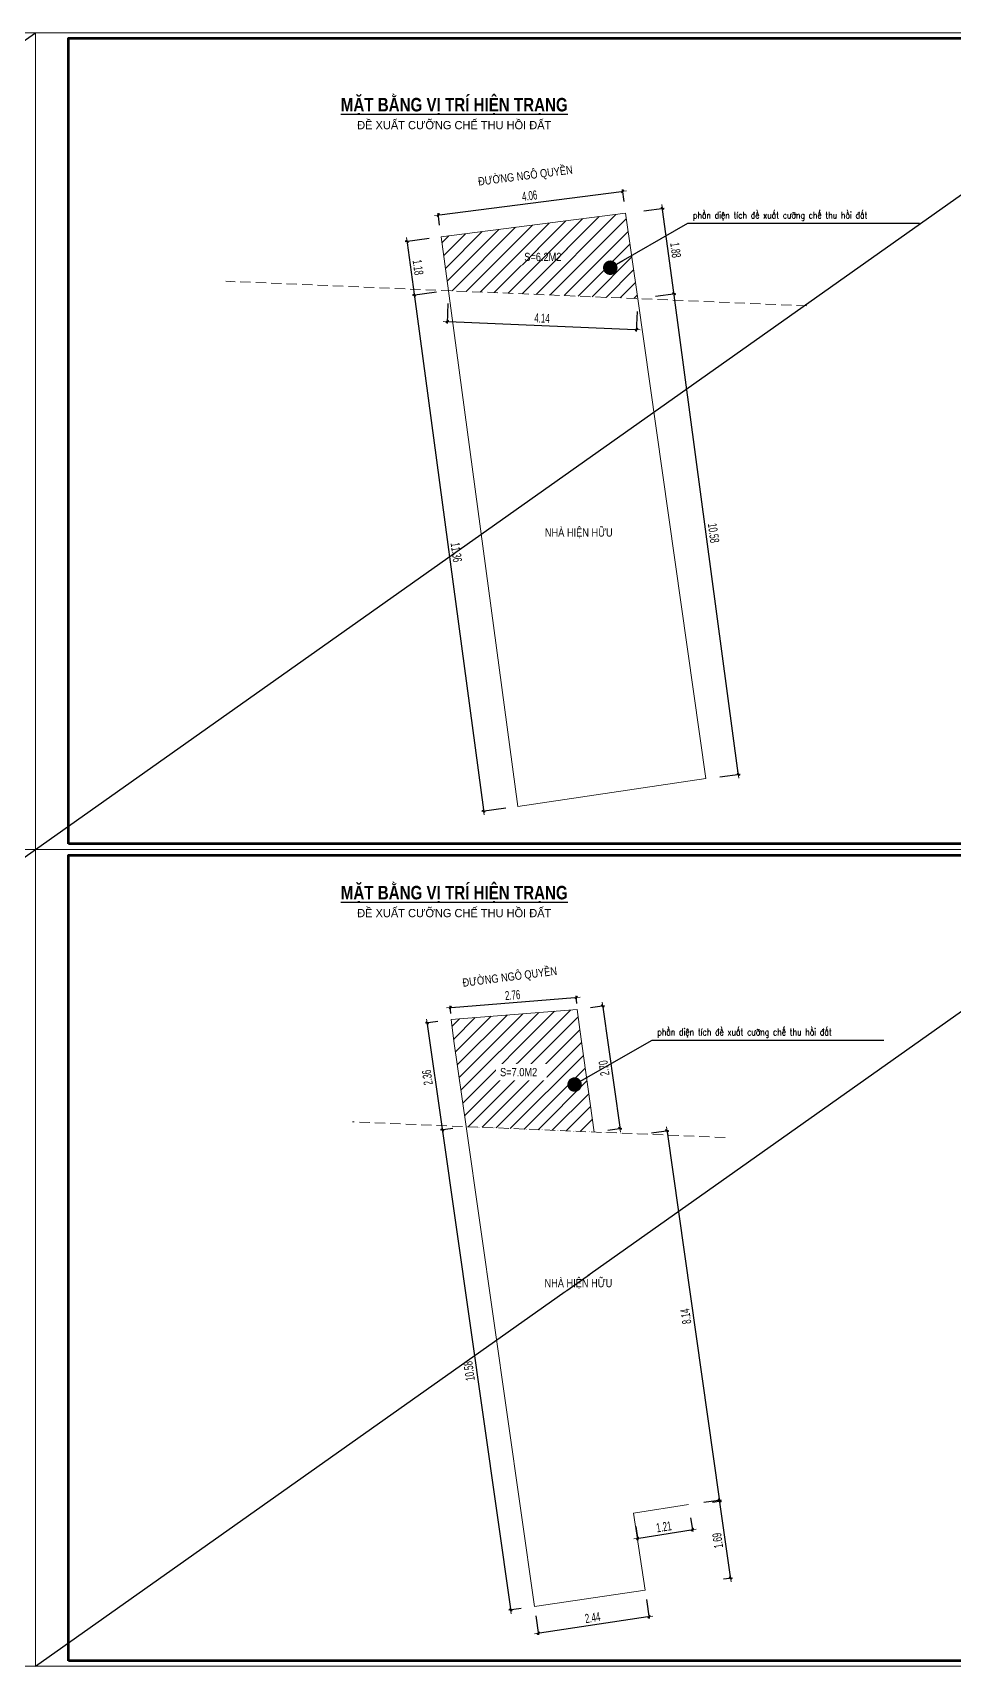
# Model space of a CAD drawing. Header units: millimetres. Extents: x 480521 to 6014615, y -961280 to 187869.
# Drawn here: x 705745 to 725838, y 134409 to 170049 of the extents above; entities that cross this region are included whole.
import ezdxf
from ezdxf.enums import TextEntityAlignment as Align

# ---------------------------------------------------------------- set-up
doc = ezdxf.new("R2010")
doc.units = ezdxf.units.MM
doc.header["$LTSCALE"] = 600
doc.header["$MEASUREMENT"] = 0
doc.linetypes.add('HIDDEN', pattern=[0.375, 0.25, -0.125])
doc.layers.get('0').update_dxf_attribs({"lineweight": 0})
doc.layers.get('Defpoints').update_dxf_attribs({"lineweight": 0})
for name, color, linetype, lineweight in [('dim', 144, 'Continuous', 13), ('Khungten_LCDI', 7, 'Continuous', 25), ('LC Dim', 8, 'Continuous', 18), ('LC Hatch @ 1 (1)', 252, 'Continuous', 9), ('LC Net khuat', 4, 'HIDDEN', 13), ('LC Net thay', 7, 'Continuous', 25), ('LC Text1', 3, 'Continuous', 20), ('LC Text2', 7, 'Continuous', 25)]:
    doc.layers.add(name, color=color, linetype=linetype, lineweight=lineweight)
doc.layers.add('KCS_Plotter', color=11, linetype='Continuous', plot=False)
doc.styles.add('HOATBIF', font='hoatbif.shx', dxfattribs={"width": 0.65})
doc.styles.add('Khungten', font='VHAVAN.TTF', dxfattribs={"width": 0.9, "height": 5000})
doc.styles.add('LC 1', font='VHAVANB.TTF')
doc.styles.add('LC 3', font='vnsimli.shx', dxfattribs={"width": 0.75})
doc.styles.add('LC3', font='VHARIALB.TTF', dxfattribs={"width": 0.8})
doc.styles.add('T2', font='VHARIAL.TTF', dxfattribs={"width": 0.8})
doc.styles.add('Title', font='VHBLACK.TTF')
doc.dimstyles.new('1-100 (1-60)', dxfattribs={"dimscale": 79, "dimtxt": 2.5, "dimasz": 0.35, "dimexe": 0.5, "dimexo": 0, "dimgap": 0.8, "dimtad": 1, "dimdec": 0, "dimzin": 0, "dimdsep": 46, "dimtxsty": 'HOATBIF', "dimblk1": 'DOT', "dimblk2": 'DOT', "dimsah": 1, "dimcen": -1, "dimdle": 1, "dimclrd": 256, "dimclre": 256, "dimclrt": 4, "dimadec": 3, "dimazin": 2, "dimtfac": 0.333333, "dimtdec": 0, "dimtix": 1, "dimtmove": 2, "dimatfit": 3, "dimldrblk": 'DOT', "dimfxl": 1, "dimtvp": 0.833333, "dimtolj": 1, "dimtzin": 0, "dimarcsym": 0})

# ---------------------------------------------------------------- blocks, each defined once
blk = doc.blocks.new('lcdi fix')
at = {"layer": 'Defpoints', "lineweight": 0}
blk.add_lwpolyline([(-1200, -14850), (-1200, 14850), (40800, 14850), (40800, -14850)], close=True, dxfattribs=at)
at = {"layer": 'Khungten_LCDI', "color": 5, "lineweight": 60}
blk.add_lwpolyline([(0, -14650), (0, 14650), (40600, 14650), (40600, -14650)], close=True, dxfattribs=at)
at = {"color": 7, "style": 'Khungten', "width": 0.8}
for tag, p in [('REVISION', (39499, -10746)), ('NGAYHT', (39546, -11609))]:
    blk.add_attdef(tag, text='', height=200, dxfattribs=at).set_placement(p, align=Align.CENTER)
at = {"layer": 'LC Text1', "color": 3, "style": 'LC 1', "width": 1.834006}
for tag, p, p2 in [('TENBANVE1', (36913, -8886), (40339, -8886)), ('TENBANVE2', (36913, -9562), (40339, -9562))]:
    blk.add_attdef(tag, text='', height=250, dxfattribs=at).set_placement(p, p2, align=Align.FIT)
at = {"layer": 'LC Text1', "style": 'Title', "width": 0.7}
blk.add_attdef('SOBANVE', text='', height=250, dxfattribs=at).set_placement((39562, -13896), align=Align.CENTER)
blk = doc.blocks.new('TIEUDE1')
at = {"layer": 'LC Text2', "color": 7, "style": 'LC 1'}
blk.add_attdef('TIªU§Ò', text='', height=5, dxfattribs=at).set_placement((0, 0), align=Align.BOTTOM_CENTER)
blk.add_attdef('TL', text='', height=3, dxfattribs=at).set_placement((0, -2), align=Align.TOP_CENTER)
blk = doc.blocks.new('DOT')
at = {"layer": 'dim'}
for p, q in [((-3, 0), (3, 0)), ((-1, -1), (1, 1))]:
    blk.add_line(p, q, dxfattribs=at)
blk.add_lwpolyline([(0.5, 1), (-1, -0.5), (-0.5, -1), (1, 0.5)], close=True, dxfattribs=at)
blk = doc.blocks.new('*D28')
at = {"layer": 'Defpoints', "color": 0, "transparency": 16777216}
for p in [(714398, 165559), (714074, 164321), (714555, 164385)]:
    blk.add_point(p, dxfattribs=at)
at = {"layer": 'LC Dim', "lineweight": -2, "transparency": 16777216}
for p, q in [((714398, 165559), (713877, 165489)), ((713920, 165467), (714070, 164348)), ((714555, 164385), (714035, 164315))]:
    blk.add_line(p, q, dxfattribs=at)
at = {"layer": 'LC Dim', "lineweight": -2, "transparency": 16777216, "xscale": 27.65, "yscale": 27.65, "zscale": 27.65}
for p, rotation in [((713916, 165495), 97.65300308051432), ((714074, 164321), 277.6530030805143)]:
    blk.add_blockref('DOT', p, dxfattribs=dict(at, rotation=rotation))
at = {"layer": 'LC Dim', "color": 4, "transparency": 16777216, "insert": (714155, 164929), "char_height": 197.5, "attachment_point": 5, "rotation": 277.653, "style": 'HOATBIF'}
blk.add_mtext('\\A1;1.18', dxfattribs=at)
blk = doc.blocks.new('_Dot')
at = {"color": 0, "linetype": 'ByBlock', "lineweight": -2}
blk.add_line((-0.5, 0), (-1, 0), dxfattribs=at)
at = {"color": 0, "linetype": 'ByBlock', "const_width": 0.5}
blk.add_lwpolyline([(-0.25, 0, 1), (0.25, 0, 1)], format="xyb", close=True, dxfattribs=at)
blk = doc.blocks.new('*D29')
at = {"layer": 'Defpoints', "color": 0, "transparency": 16777216}
for p in [(714555, 164385), (715586, 153065), (716068, 153130)]:
    blk.add_point(p, dxfattribs=at)
at = {"layer": 'LC Dim', "lineweight": -2, "transparency": 16777216}
for p, q in [((714555, 164385), (714035, 164315)), ((714078, 164293), (715583, 153092)), ((716068, 153130), (715547, 153060))]:
    blk.add_line(p, q, dxfattribs=at)
at = {"layer": 'LC Dim', "lineweight": -2, "transparency": 16777216, "xscale": 27.65, "yscale": 27.65, "zscale": 27.65}
for p, rotation in [((714074, 164321), 97.65300308051432), ((715586, 153065), 277.6530030805143)]:
    blk.add_blockref('DOT', p, dxfattribs=dict(at, rotation=rotation))
at = {"layer": 'LC Dim', "color": 4, "transparency": 16777216, "insert": (714991, 158714), "char_height": 197.5, "attachment_point": 5, "rotation": 277.653, "style": 'HOATBIF'}
blk.add_mtext('\\A1;11.36', dxfattribs=at)
blk = doc.blocks.new('*D30')
at = {"layer": 'Defpoints', "color": 0, "transparency": 16777216}
for p in [(719741, 164352), (719335, 164298), (720744, 153816)]:
    blk.add_point(p, dxfattribs=at)
at = {"layer": 'LC Dim', "lineweight": -2, "transparency": 16777216}
for p, q in [((719335, 164298), (719780, 164358)), ((721145, 153898), (719744, 164325)), ((720744, 153816), (721188, 153876))]:
    blk.add_line(p, q, dxfattribs=at)
at = {"layer": 'LC Dim', "lineweight": -2, "transparency": 16777216, "xscale": 27.65, "yscale": 27.65, "zscale": 27.65}
for p, rotation in [((719741, 164352), 97.65300308051432), ((721149, 153870), 277.6530030805143)]:
    blk.add_blockref('DOT', p, dxfattribs=dict(at, rotation=rotation))
at = {"layer": 'LC Dim', "color": 4, "transparency": 16777216, "insert": (720605, 159133), "char_height": 197.5, "attachment_point": 5, "rotation": 277.653, "style": 'HOATBIF'}
blk.add_mtext('\\A1;10.58', dxfattribs=at)
blk = doc.blocks.new('*D31')
at = {"layer": 'Defpoints', "color": 0, "transparency": 16777216}
for p in [(719084, 166164), (719490, 166219), (719335, 164298)]:
    blk.add_point(p, dxfattribs=at)
at = {"layer": 'LC Dim', "lineweight": -2, "transparency": 16777216}
for p, q in [((719084, 166164), (719529, 166224)), ((719737, 164380), (719493, 166191)), ((719335, 164298), (719780, 164358))]:
    blk.add_line(p, q, dxfattribs=at)
at = {"layer": 'LC Dim', "lineweight": -2, "transparency": 16777216, "xscale": 27.65, "yscale": 27.65, "zscale": 27.65}
for p, rotation in [((719490, 166219), 97.65300308051432), ((719741, 164352), 277.6530030805143)]:
    blk.add_blockref('DOT', p, dxfattribs=dict(at, rotation=rotation))
at = {"layer": 'LC Dim', "color": 4, "transparency": 16777216, "insert": (719776, 165307), "char_height": 197.5, "attachment_point": 5, "rotation": 277.653, "style": 'HOATBIF'}
blk.add_mtext('\\A1;1.88', dxfattribs=at)
blk = doc.blocks.new('*D32')
at = {"layer": 'Defpoints', "color": 0, "transparency": 16777216}
for p in [(718623, 166589), (718651, 166364), (714627, 165849)]:
    blk.add_point(p, dxfattribs=at)
at = {"layer": 'LC Dim', "lineweight": -2, "transparency": 16777216}
for p, q in [((714626, 166076), (718595, 166585)), ((718651, 166364), (718618, 166628)), ((714627, 165849), (714594, 166112))]:
    blk.add_line(p, q, dxfattribs=at)
at = {"layer": 'LC Dim', "lineweight": -2, "transparency": 16777216, "xscale": 27.65, "yscale": 27.65, "zscale": 27.65}
for p, rotation in [((718623, 166589), 7.305014785101688), ((714599, 166073), 187.3050147851017)]:
    blk.add_blockref('DOT', p, dxfattribs=dict(at, rotation=rotation))
at = {"layer": 'LC Dim', "color": 4, "transparency": 16777216, "insert": (716590, 166491), "char_height": 197.5, "attachment_point": 5, "rotation": 7.305, "style": 'HOATBIF'}
blk.add_mtext('\\A1;4.06', dxfattribs=at)
blk = doc.blocks.new('*D33')
at = {"layer": 'Defpoints', "color": 0, "transparency": 16777216}
for p in [(714806, 164142), (718938, 163968), (718921, 163572)]:
    blk.add_point(p, dxfattribs=at)
at = {"layer": 'LC Dim', "lineweight": -2, "transparency": 16777216}
for p, q in [((714806, 164142), (714788, 163707)), ((718938, 163968), (718919, 163533)), ((714817, 163745), (718893, 163573))]:
    blk.add_line(p, q, dxfattribs=at)
at = {"layer": 'LC Dim', "lineweight": -2, "transparency": 16777216, "xscale": 27.65, "yscale": 27.65, "zscale": 27.65}
for p, rotation in [((714789, 163747), 177.5816442925881), ((718921, 163572), 357.5816442925881)]:
    blk.add_blockref('DOT', p, dxfattribs=dict(at, rotation=rotation))
at = {"layer": 'LC Dim', "color": 4, "transparency": 16777216, "insert": (716862, 163821), "char_height": 197.5, "attachment_point": 5, "rotation": 357.5816, "style": 'HOATBIF'}
blk.add_mtext('\\A1;4.14', dxfattribs=at)
blk = doc.blocks.new('*D44')
at = {"layer": 'Defpoints', "color": 0, "transparency": 16777216}
for p in [(714584, 148478), (714916, 146142), (714687, 146110)]:
    blk.add_point(p, dxfattribs=at)
at = {"layer": 'LC Dim', "lineweight": -2, "transparency": 16777216}
for p, q in [((714584, 148478), (714315, 148440)), ((714358, 148418), (714683, 146137)), ((714916, 146142), (714647, 146104))]:
    blk.add_line(p, q, dxfattribs=at)
at = {"layer": 'LC Dim', "lineweight": -2, "transparency": 16777216, "xscale": 27.65, "yscale": 27.65, "zscale": 27.65}
for p, rotation in [((714354, 148445), 98.09818588466861), ((714687, 146110), 278.0981858846686)]:
    blk.add_blockref('DOT', p, dxfattribs=dict(at, rotation=rotation))
at = {"layer": 'LC Dim', "color": 4, "transparency": 16777216, "insert": (714360, 147255), "char_height": 197.5, "attachment_point": 5, "rotation": 98.0982, "style": 'HOATBIF'}
blk.add_mtext('\\A1;2.36', dxfattribs=at)
blk = doc.blocks.new('*D45')
at = {"layer": 'Defpoints', "color": 0, "transparency": 16777216}
for p in [(714916, 146142), (716176, 135639), (716406, 135671)]:
    blk.add_point(p, dxfattribs=at)
at = {"layer": 'LC Dim', "lineweight": -2, "transparency": 16777216}
for p, q in [((714916, 146142), (714647, 146104)), ((714690, 146082), (716173, 135666)), ((716406, 135671), (716137, 135633))]:
    blk.add_line(p, q, dxfattribs=at)
at = {"layer": 'LC Dim', "lineweight": -2, "transparency": 16777216, "xscale": 27.65, "yscale": 27.65, "zscale": 27.65}
for p, rotation in [((714687, 146110), 98.09818588466861), ((716176, 135639), 278.0981858846686)]:
    blk.add_blockref('DOT', p, dxfattribs=dict(at, rotation=rotation))
at = {"layer": 'LC Dim', "color": 4, "transparency": 16777216, "insert": (715271, 140851), "char_height": 197.5, "attachment_point": 5, "rotation": 98.0982, "style": 'HOATBIF'}
blk.add_mtext('\\A1;10.58', dxfattribs=at)
blk = doc.blocks.new('*D46')
at = {"layer": 'Defpoints', "color": 0, "transparency": 16777216}
for p in [(717919, 148780), (718565, 146146), (718299, 146109)]:
    blk.add_point(p, dxfattribs=at)
at = {"layer": 'LC Dim', "lineweight": -2, "transparency": 16777216}
for p, q in [((717919, 148780), (718224, 148824)), ((718189, 148791), (718561, 146174)), ((718299, 146109), (718604, 146152))]:
    blk.add_line(p, q, dxfattribs=at)
at = {"layer": 'LC Dim', "lineweight": -2, "transparency": 16777216, "xscale": 27.65, "yscale": 27.65, "zscale": 27.65}
for p, rotation in [((718185, 148818), 98.09818588466861), ((718565, 146146), 278.0981858846686)]:
    blk.add_blockref('DOT', p, dxfattribs=dict(at, rotation=rotation))
at = {"layer": 'LC Dim', "color": 4, "transparency": 16777216, "insert": (718215, 147460), "char_height": 197.5, "attachment_point": 5, "rotation": 98.0982, "style": 'HOATBIF'}
blk.add_mtext('\\A1;2.70', dxfattribs=at)
blk = doc.blocks.new('*D47')
at = {"layer": 'Defpoints', "color": 0, "transparency": 16777216}
for p in [(719250, 146047), (720396, 137989), (720734, 138037)]:
    blk.add_point(p, dxfattribs=at)
at = {"layer": 'LC Dim', "lineweight": -2, "transparency": 16777216}
for p, q in [((719250, 146047), (719627, 146101)), ((719591, 146068), (720730, 138064)), ((720396, 137989), (720773, 138042))]:
    blk.add_line(p, q, dxfattribs=at)
at = {"layer": 'LC Dim', "lineweight": -2, "transparency": 16777216, "xscale": 27.65, "yscale": 27.65, "zscale": 27.65}
for p, rotation in [((719588, 146095), 98.09818588466861), ((720734, 138037), 278.0981858846686)]:
    blk.add_blockref('DOT', p, dxfattribs=dict(at, rotation=rotation))
at = {"layer": 'LC Dim', "color": 4, "transparency": 16777216, "insert": (720001, 142043), "char_height": 197.5, "attachment_point": 5, "rotation": 98.0982, "style": 'HOATBIF'}
blk.add_mtext('\\A1;8.14', dxfattribs=at)
blk = doc.blocks.new('*D48')
at = {"layer": 'Defpoints', "color": 0, "transparency": 16777216}
for p in [(720583, 137993), (720737, 138015), (720822, 136315)]:
    blk.add_point(p, dxfattribs=at)
at = {"layer": 'LC Dim', "lineweight": -2, "transparency": 16777216}
for p, q in [((720583, 137993), (720776, 138020)), ((720972, 136364), (720741, 137987)), ((720822, 136315), (721015, 136342))]:
    blk.add_line(p, q, dxfattribs=at)
at = {"layer": 'LC Dim', "lineweight": -2, "transparency": 16777216, "xscale": 27.65, "yscale": 27.65, "zscale": 27.65}
for p, rotation in [((720737, 138015), 98.09818588466861), ((720976, 136337), 278.0981858846686)]:
    blk.add_blockref('DOT', p, dxfattribs=dict(at, rotation=rotation))
at = {"layer": 'LC Dim', "color": 4, "transparency": 16777216, "insert": (720696, 137153), "char_height": 197.5, "attachment_point": 5, "rotation": 98.0982, "style": 'HOATBIF'}
blk.add_mtext('\\A1;1.69', dxfattribs=at)
blk = doc.blocks.new('*D49')
at = {"layer": 'Defpoints', "color": 0, "transparency": 16777216}
for p in [(720104, 137648), (718906, 137459), (720145, 137389)]:
    blk.add_point(p, dxfattribs=at)
at = {"layer": 'LC Dim', "lineweight": -2, "transparency": 16777216}
for p, q in [((720104, 137648), (720151, 137350)), ((718906, 137459), (718953, 137161)), ((718974, 137204), (720117, 137385))]:
    blk.add_line(p, q, dxfattribs=at)
at = {"layer": 'LC Dim', "lineweight": -2, "transparency": 16777216, "xscale": 27.65, "yscale": 27.65, "zscale": 27.65}
for p, rotation in [((718947, 137200), 188.9586981500174), ((720145, 137389), 8.958698150017394)]:
    blk.add_blockref('DOT', p, dxfattribs=dict(at, rotation=rotation))
at = {"layer": 'LC Dim', "color": 4, "transparency": 16777216, "insert": (719521, 137454), "char_height": 197.5, "attachment_point": 5, "rotation": 8.9587, "style": 'HOATBIF'}
blk.add_mtext('\\A1;1.21', dxfattribs=at)
blk = doc.blocks.new('*D50')
at = {"layer": 'Defpoints', "color": 0, "transparency": 16777216}
for p in [(719140, 135866), (716725, 135508), (716781, 135132)]:
    blk.add_point(p, dxfattribs=at)
at = {"layer": 'LC Dim', "lineweight": -2, "transparency": 16777216}
for p, q in [((719140, 135866), (719202, 135452)), ((716725, 135508), (716787, 135093)), ((719168, 135487), (716808, 135136))]:
    blk.add_line(p, q, dxfattribs=at)
at = {"layer": 'LC Dim', "lineweight": -2, "transparency": 16777216, "xscale": 27.65, "yscale": 27.65, "zscale": 27.65}
for p, rotation in [((719196, 135491), 8.445882651218659), ((716781, 135132), 188.4458826512186)]:
    blk.add_blockref('DOT', p, dxfattribs=dict(at, rotation=rotation))
at = {"layer": 'LC Dim', "color": 4, "transparency": 16777216, "insert": (717965, 135472), "char_height": 197.5, "attachment_point": 5, "rotation": 8.4459, "style": 'HOATBIF'}
blk.add_mtext('\\A1;2.44', dxfattribs=at)
blk = doc.blocks.new('*D51')
at = {"layer": 'Defpoints', "color": 0, "transparency": 16777216}
for p in [(717608, 149000), (714869, 148654), (717618, 148873)]:
    blk.add_point(p, dxfattribs=at)
at = {"layer": 'LC Dim', "lineweight": -2, "transparency": 16777216}
for p, q in [((714886, 148783), (717581, 148998)), ((717618, 148873), (717605, 149039)), ((714869, 148654), (714855, 148820))]:
    blk.add_line(p, q, dxfattribs=at)
at = {"layer": 'LC Dim', "lineweight": -2, "transparency": 16777216, "xscale": 27.65, "yscale": 27.65, "zscale": 27.65}
for p, rotation in [((717608, 149000), 4.552586666439236), ((714858, 148781), 184.5525866664392)]:
    blk.add_blockref('DOT', p, dxfattribs=dict(at, rotation=rotation))
at = {"layer": 'LC Dim', "color": 4, "transparency": 16777216, "insert": (716220, 149052), "char_height": 197.5, "attachment_point": 5, "rotation": 4.5526, "style": 'HOATBIF'}
blk.add_mtext('\\A1;2.76', dxfattribs=at)

msp = doc.modelspace()

# ---------------------------------------------------------------- hatches: boundary and pattern name
at = {"layer": 'LC Hatch @ 1 (1)', "ltscale": 2}
h = msp.add_hatch(dxfattribs=at)
h.set_pattern_fill('ANSI31', color=256, scale=1800)
h.set_pattern_definition([(45, (16755.24, -2151.36), (-159.099026, 159.099026), [])])
h.paths.add_polyline_path([(717996.401, 146065.531), (717685.451, 148299.075), (717629.04, 148739.126), (714879.19, 148520.168), (714939.735, 148047.871), (715205.025, 146183.421)])

# ---------------------------------------------------------------- linework, layer by layer
at = {"layer": 'Defpoints', "lineweight": 0}
for points in [[(680604.637, 152229.194), (680604.637, 170049.194), (705804.637, 170049.194), (705804.637, 152229.194)], [(680604.637, 134409.193), (680604.637, 152229.194), (705804.637, 152229.194), (705804.637, 134409.193)]]:
    msp.add_lwpolyline(points, close=True, dxfattribs=at)
at = {"layer": 'KCS_Plotter'}
for p, q in [((680604.637, 152229.194), (705804.637, 170049.194)), ((680604.637, 134409.193), (705804.637, 152229.194))]:
    msp.add_line(p, q, dxfattribs=at)
at = {"layer": 'LC Net khuat', "color": 1, "lineweight": 13, "ltscale": 1.5, "flags": 128}
for points in [[(722640.116, 164090.164), (709961.423, 164625.629)], [(720855.421, 145944.785), (712722.01, 146288.287)]]:
    msp.add_lwpolyline(points, dxfattribs=at)
at = {"layer": 'LC Net thay', "color": 7, "linetype": 'Continuous', "lineweight": 0}
for p, q in [((714879.19, 148520.168), (717629.04, 148739.126)), ((717629.04, 148739.126), (717685.451, 148299.075)), ((714939.735, 148047.871), (714879.19, 148520.168)), ((717996.401, 146065.531), (717685.451, 148299.075)), ((715205.025, 146183.421), (714939.735, 148047.871)), ((716694.922, 135712.486), (715205.025, 146183.421)), ((720058.412, 137936.388), (718860.641, 137747.564)), ((718860.641, 137747.564), (719109.582, 136071.028)), ((716694.922, 135712.486), (719109.582, 136071.028))]:
    msp.add_line(p, q, dxfattribs=at)
msp.add_lwpolyline([(716330.228, 153164.98), (720439.203, 153775.105), (718949.307, 164246.04), (718684.016, 166110.49), (714660.051, 165594.65), (714817.819, 164420.527)], close=True, dxfattribs=at)
msp.add_lwpolyline([(720058.412, 137936.388, 0, 0, 0), (719061.356, 146020.554, 1, 1, 0), (715205.025, 146183.421, 1, 1, 0)], format="xyseb", dxfattribs=at)

# ---------------------------------------------------------------- block references
at = {"layer": 'LC Net thay', "xscale": 0.6000000155618168, "yscale": 0.6000000155618168, "zscale": 0.6000000155618168}
for p in [(706524.637, 161139.194), (706524.637, 143319.193)]:
    msp.add_blockref('lcdi fix', p, dxfattribs=at)
at = {"layer": 'LC Text2'}
ref = msp.add_blockref('TIEUDE1', (714945.613, 168242.322), dxfattribs=dict(at, xscale=60.00000000003865, yscale=60.00000000003865, zscale=60.00000000003865))
ref.add_attrib('TIªU§Ò', '%%UmÆt b»ng vÞ trÝ hiÖn tr¹ng', dxfattribs={"color": 7, "height": 295.46488, "style": 'LC3', "width": 0.8}).set_placement((714945.613, 168242.322), align=Align.BOTTOM_CENTER)
ref.add_attrib('TL', '®Ò xuÊt c\xadìng chÕ thu håi ®Êt', dxfattribs={"color": 7, "height": 180, "style": 'LC 1'}).set_placement((714945.613, 168122.322), align=Align.TOP_CENTER)
ref = msp.add_blockref('TIEUDE1', (714945.613, 151052.251), dxfattribs=dict(at, xscale=60.00000000003865, yscale=60.00000000003865, zscale=60.00000000003865))
ref.add_attrib('TIªU§Ò', '%%UmÆt b»ng vÞ trÝ hiÖn tr¹ng', dxfattribs={"color": 7, "height": 295.46488, "style": 'LC3', "width": 0.8}).set_placement((714945.613, 151052.251), align=Align.BOTTOM_CENTER)
ref.add_attrib('TL', '®Ò xuÊt c\xadìng chÕ thu håi ®Êt', dxfattribs={"color": 7, "height": 180, "style": 'LC 1'}).set_placement((714945.613, 150932.251), align=Align.TOP_CENTER)

# ---------------------------------------------------------------- texts
at = {"layer": 'LC Text1', "color": 3, "style": 'LC 3', "width": 0.8}
for p in [(720156.748, 165992.688), (719378.213, 148172.688)]:
    msp.add_text('phÇn diÖn tÝch ®Ò xuÊt c\xadìng chÕ thu håi ®Êt', height=150, dxfattribs=at).set_placement(p)
at = {"layer": 'LC Text2', "style": 'T2', "width": 0.8}
for p in [(715478.875, 166711.821), (715137.9, 149232.224)]:
    msp.add_text('®\xadêng ng« quyÒn', height=180, rotation=7.3050148, dxfattribs=at).set_placement(p)

# ---------------------------------------------------------------- dimensions: what is measured, and where the dimension line sits
at = {"layer": 'LC Dim'}
for p1, p2, distance, picture, middle in [((714627.492, 165848.639), (718651.457, 166364.479), 226.068, '*D32', (716590.137, 166491.427)), ((714806.061, 164142.123), (718937.549, 163967.636), -395.886, '*D33', (716861.934, 163821.152)), ((714868.542, 148653.895), (717618.392, 148872.852), 127.45, '*D51', (716220.496, 149051.86)), ((718906.134, 137458.984), (720103.905, 137647.807), -262.145, '*D49', (719520.622, 137454.423)), ((719139.998, 135866.189), (716725.337, 135507.647), 379.596, '*D50', (717964.634, 135471.632))]:
    dim = msp.add_aligned_dim(p1=p1, p2=p2, distance=distance, dimstyle='1-100 (1-60)', override={"dimdec": 2, "dimlfac": 0.001}, dxfattribs=at)
    dim.commit()
    dim.dimension.update_dxf_attribs({"geometry": picture, "text_midpoint": middle})
for base, p1, p2, angle, picture, middle in [((719489.73, 166218.754), (719335.221, 164297.895), (719084.432, 166164.294), 277.6530031, '*D31', (719775.632, 165307.122)), ((714073.855, 164320.56), (714397.658, 165559.392), (714555.425, 164385.269), 277.6530031, '*D28', (714155.479, 164929.189)), ((715586.264, 153065.013), (714555.425, 164385.269), (716067.835, 153129.722), 277.6530031, '*D29', (714990.567, 158714.354)), ((719740.519, 164352.355), (720743.672, 153816.017), (719335.221, 164297.895), 277.6530031, '*D30', (720605.252, 159132.984)), ((718565.356, 146146.487), (717919.311, 148780.428), (718299.474, 146108.655), 98.0981859, '*D46', (718214.939, 147459.56)), ((714686.548, 146109.647), (714583.609, 148478.11), (714915.97, 146142.291), 98.0981859, '*D44', (714360.032, 147254.743)), ((716176.444, 135638.713), (714915.97, 146142.291), (716405.866, 135671.357), 98.0981859, '*D45', (715271.161, 140851.366)), ((720734.181, 138036.698), (719249.822, 146047.371), (720396.487, 137988.648), 98.0981859, '*D47', (720000.513, 142043.246)), ((720737.326, 138014.595), (720822.088, 136314.699), (720583.33, 137992.683), 98.0981859, '*D48', (720696.371, 137152.789))]:
    dim = msp.add_linear_dim(base=base, p1=p1, p2=p2, angle=angle, dimstyle='1-100 (1-60)', override={"dimdec": 2, "dimlfac": 0.001}, dxfattribs=at)
    dim.commit()
    dim.dimension.update_dxf_attribs({"geometry": picture, "text_midpoint": middle})

# ---------------------------------------------------------------- leaders
for points in [[(718351.048, 164921.17), (720043.244, 165891.996), (725097.098, 165891.996)], [(717572.513, 147101.17), (719264.709, 148071.996), (724318.563, 148071.996)]]:
    msp.add_leader(points, dimstyle='1-100 (1-60)', override={"dimasz": 4, "dimdec": 2, "dimlfac": 0.001}, dxfattribs=at)

# ---------------------------------------------------------------- next in the draw order: texts
at = {"layer": 'LC Text2', "char_height": 180, "attachment_point": 1, "style": 'T2', "bg_fill": 3, "box_fill_scale": 1.5, "bg_fill_color": 256, "bg_fill_transparency": 0}
for s, insert, width in [('s=6.2m2', (716474.674, 165246.659), 927.25441), ('nhµ hiÖn h÷u', (716923.91, 159235.572), 1438.55853), ('s=7.0m2', (715945.906, 147463.032), 927.25441), ('nhµ hiÖn h÷u', (716915.296, 142859.422), 1438.55853)]:
    msp.add_mtext(s, dxfattribs=dict(at, insert=insert, width=width))

# ---------------------------------------------------------------- next in the draw order: hatches: boundary and pattern name
at = {"layer": 'LC Hatch @ 1 (1)', "ltscale": 2}
h = msp.add_hatch(dxfattribs=at)
h.set_pattern_fill('ANSI31', color=256, scale=1800)
h.paths.add_polyline_path([(718949.307, 164246.04), (718949.307, 164246.04), (718684.016, 166110.49), (714660.051, 165594.65), (714817.819, 164420.527)])

# ---------------------------------------------------------------- next in the draw order: linework, layer by layer
at = {"layer": 'KCS_Plotter'}
for p, q in [((705804.637, 152229.194), (731004.637, 170049.194)), ((705804.637, 134409.193), (731004.637, 152229.194))]:
    msp.add_line(p, q, dxfattribs=at)

doc.saveas('drawing.dxf')
